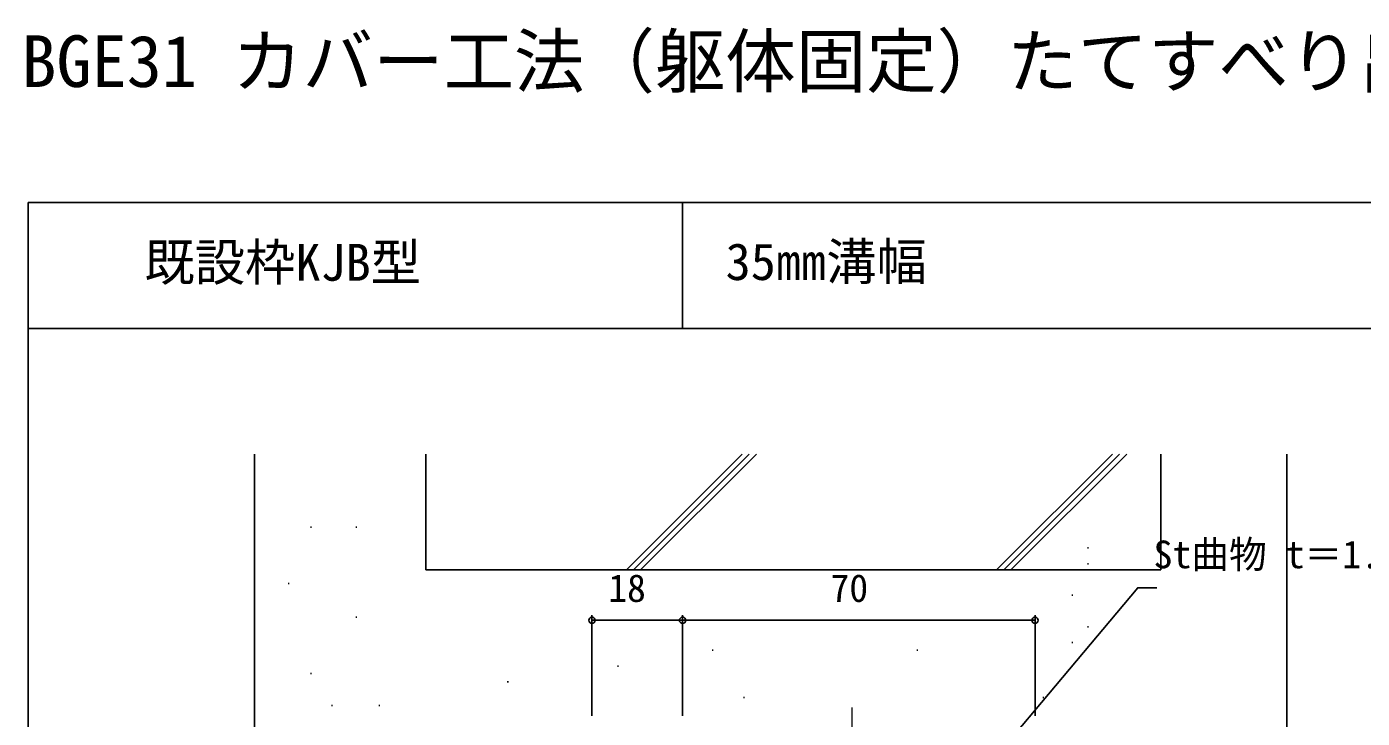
# Model space of a CAD drawing. Units: millimetres, scale not verified. Extents: x -437 to 438, y -554 to 551.
# Drawn here: x -437.1 to -171.8, y 413.8 to 551.3 of the extents above; entities that cross this region are included whole.
import ezdxf
from ezdxf.enums import TextEntityAlignment as Align

# ---------------------------------------------------------------- set-up
doc = ezdxf.new("R2010")
doc.units = ezdxf.units.MM
doc.header["$LTSCALE"] = 4
for name, color, linetype in [('0-1_USER1', 3, 'Continuous'), ('0-7_YKK_D', 6, 'Continuous'), ('0-8_YKK_ZWAK', 7, 'Continuous'), ('0-9_YSS_K', 3, 'Continuous'), ('0-A_YSS_KE', 3, 'Continuous')]:
    doc.layers.add(name, color=color, linetype=linetype)
doc.layers.add('0-5_YKK_13', color=4, linetype='Continuous', lineweight=18)
doc.styles.add('ＭＳ ゴシック', font='')
doc.styles.get('ＭＳ ゴシック').set_extended_font_data('MS Gothic')

msp = doc.modelspace()

# ---------------------------------------------------------------- linework, layer by layer
at = {"layer": '0-5_YKK_13'}
msp.add_line((-273.094, 384.5), (-273.094, 416), dxfattribs=at)
at = {"layer": '0-7_YKK_D'}
for p, q in [((-324.795, 414.3), (-324.795, 434.3)), ((-324.795, 433.3), (-306.795, 433.3)), ((-306.795, 414.3), (-306.795, 434.3)), ((-306.795, 414.3), (-306.795, 434.3)), ((-306.795, 433.3), (-236.795, 433.3)), ((-236.795, 414.3), (-236.795, 434.3))]:
    msp.add_line(p, q, dxfattribs=at)
msp.add_lwpolyline([(-261.494, 386.027), (-259.854, 387.981), (-216.405, 439.762), (-212.605, 439.762)], dxfattribs=at)
for centre in [(-324.795, 433.3), (-306.795, 433.3), (-306.795, 433.3), (-236.795, 433.3)]:
    msp.add_circle(centre, 0.637, dxfattribs=at)
at = {"layer": '0-8_YKK_ZWAK'}
for p, q in [((-436.8, 516.3), (-436.8, -553.7)), ((438.2, 516.3), (-436.8, 516.3)), ((-306.8, 516.3), (-306.8, 491.3)), ((438.2, 491.3), (-436.8, 491.3))]:
    msp.add_line(p, q, dxfattribs=at)
at = {"layer": '0-9_YSS_K'}
for p, q in [((-317.957, 443.3), (-294.957, 466.3)), ((-316.543, 443.3), (-293.543, 466.3)), ((-315.129, 443.3), (-292.129, 466.3)), ((-221.418, 466.3), (-244.418, 443.3)), ((-220.004, 466.3), (-243.004, 443.3)), ((-218.59, 466.3), (-241.59, 443.3)), ((-380.686, 451.797), (-380.486, 451.797)), ((-371.734, 451.797), (-371.534, 451.797)), ((-226.356, 447.675), (-226.156, 447.675)), ((-226.356, 444.546), (-226.156, 444.546)), ((-385.161, 440.607), (-384.961, 440.607)), ((-229.486, 438.288), (-229.286, 438.288)), ((-371.734, 433.893), (-371.534, 433.893)), ((-226.356, 432.03), (-226.156, 432.03)), ((-300.932, 427.336), (-300.732, 427.336)), ((-260.255, 427.336), (-260.055, 427.336)), ((-229.486, 428.901), (-229.286, 428.901)), ((-380.686, 422.704), (-380.486, 422.704)), ((-319.707, 424.207), (-319.507, 424.207)), ((-341.61, 421.078), (-341.41, 421.078)), ((-294.674, 417.949), (-294.474, 417.949)), ((-235.222, 417.949), (-235.022, 417.949)), ((-376.551, 416.385), (-376.351, 416.385)), ((-367.164, 416.385), (-366.964, 416.385))]:
    msp.add_line(p, q, dxfattribs=at)
at = {"layer": '0-A_YSS_KE'}
for p, q in [((-391.8, 398.3), (-391.8, 466.3)), ((-357.795, 443.3), (-357.795, 466.3)), ((-211.795, 443.3), (-211.795, 466.3)), ((-186.793, 408.337), (-186.793, 466.3)), ((-357.795, 443.3), (-211.795, 443.3))]:
    msp.add_line(p, q, dxfattribs=at)

# ---------------------------------------------------------------- texts
at = {"layer": '0-1_USER1', "style": 'ＭＳ ゴシック'}
for s, height, p in [('BGE31 カバー工法（躯体固定）たてすべり出し窓', 10.26, (-438.149, 536.198)), ('既設枠KJB型', 7.331, (-413.703, 498.573)), ('35㎜溝幅', 7.331, (-298.254, 498.715))]:
    msp.add_text(s, height=height, dxfattribs=at).set_placement(p, align=Align.BOTTOM_LEFT)
at = {"layer": '0-7_YKK_D', "style": 'ＭＳ ゴシック'}
for s, p in [('St曲物 t＝1.6', (-213.244, 441.992)), ('18', (-321.569, 435.3)), ('70', (-277.42, 435.3))]:
    msp.add_text(s, height=5.499, dxfattribs=at).set_placement(p, align=Align.BOTTOM_LEFT)

doc.saveas('drawing.dxf')
